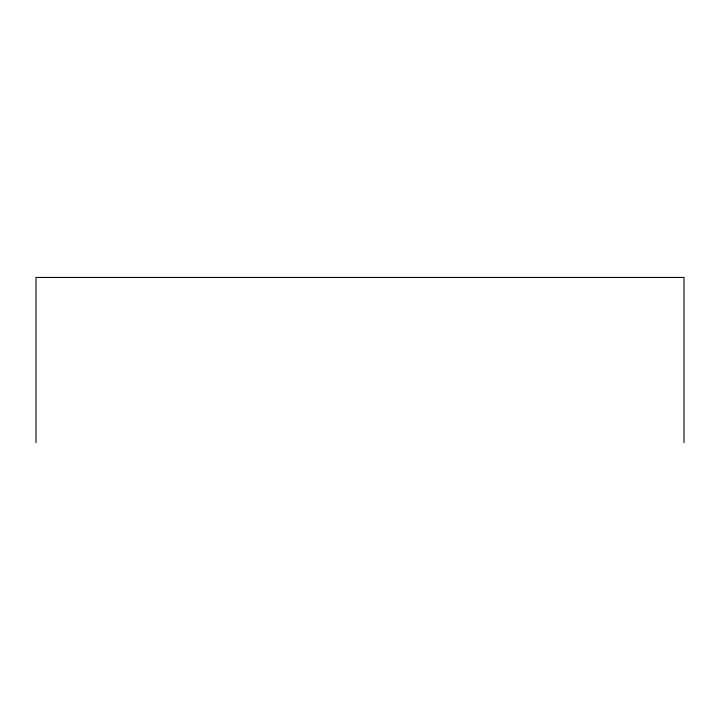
<?xml version="1.0" encoding="UTF-8"?>
<svg xmlns="http://www.w3.org/2000/svg" width="720" height="720" viewBox="0 0 720 720"><rect width="100%" height="100%" fill="white"/><g stroke="black" fill="none" stroke-linecap="round" stroke-linejoin="round"><path stroke-width="1.08" d="M684 442.548L684 277.452L36 277.452L36 442.548"/></g></svg>
